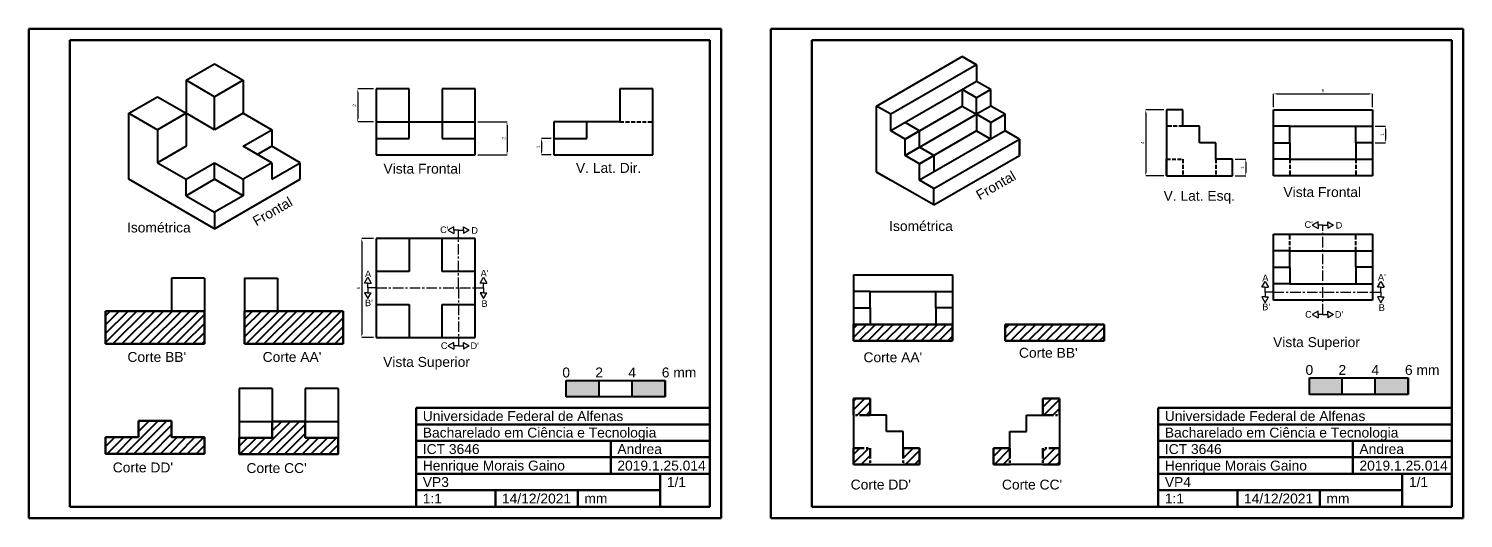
# Model space of a CAD drawing. Header units: centimetres. Extents: x 234 to 548, y 19 to 282.
# Drawn here: x 279.8 to 366.8, y 18.6 to 48.3 of the extents above; entities that cross this region are included whole.
import ezdxf
from ezdxf.enums import TextEntityAlignment as Align

# ---------------------------------------------------------------- set-up
doc = ezdxf.new("R2010")
doc.units = ezdxf.units.CM
doc.linetypes.add('ACAD_ISO02W100', pattern=[15, 12, -3])
doc.linetypes.add('CENTER', pattern=[50.8, 31.75, -6.35, 6.35, -6.35])
doc.layers.get('0').update_dxf_attribs({"lineweight": 50})
for name, color, linetype, lineweight in [('ARESTA', 6, 'Continuous', 40), ('ARESTA CORTE', 7, 'CENTER', 50), ('ARESTA NV', 6, 'ACAD_ISO02W100', 40), ('COTAS', 1, 'Continuous', 15), ('EIXOS', 5, 'CENTER', 30), ('TEXTO', 4, 'Continuous', 30)]:
    doc.layers.add(name, color=color, linetype=linetype, lineweight=lineweight)
doc.styles.get("Standard").update_dxf_attribs({"font": 'arial.ttf'})
doc.styles.add('style1', font='arial.ttf', dxfattribs={"height": 0.6})
doc.styles.add('style1-5 cota', font='arial.ttf', dxfattribs={"height": 1})
doc.dimstyles.new('Copy of cota 1-5', dxfattribs={"dimtxt": 0.2, "dimasz": 0.2, "dimexe": 0, "dimexo": 0.1625, "dimgap": 0.1, "dimtad": 1, "dimtxsty": 'Standard', "dimcen": 0.09, "dimclrd": 256, "dimclre": 256, "dimclrt": 256, "dimadec": 0, "dimazin": 0, "dimtfac": 1, "dimtmove": 0, "dimatfit": 3, "dimfxl": 1, "dimarcsym": 0})
pattern_1 = [(45, (160.63432, 9.60584), (-0.2694077, 0.2694077), [])]
pattern_2 = [(45, (162.33603, 13.42686), (-0.2694077, 0.2694077), [])]

# ---------------------------------------------------------------- blocks, each defined once
blk = doc.blocks.new('*D2')
at = {"layer": 'COTAS', "lineweight": -2, "transparency": 16777216}
for p, q in [((300.707, 35.587), (299.994, 35.587)), ((299.994, 35.387), (299.994, 29.787)), ((300.707, 29.587), (299.994, 29.587))]:
    blk.add_line(p, q, dxfattribs=at)
at = {"layer": 'COTAS', "transparency": 16777216}
for points in [[(299.961, 35.387), (300.028, 35.387), (299.994, 35.587)], [(299.961, 29.787), (300.028, 29.787), (299.994, 29.587)]]:
    blk.add_solid(points, dxfattribs=at)
at = {"layer": 'Defpoints', "color": 0, "transparency": 16777216}
for p in [(300.869, 35.587), (299.994, 29.587), (300.869, 29.587)]:
    blk.add_point(p, dxfattribs=at)
at = {"layer": 'COTAS', "transparency": 16777216, "insert": (299.792, 32.587), "char_height": 0.2, "attachment_point": 5, "rotation": 90}
blk.add_mtext('6', dxfattribs=at)
blk = doc.blocks.new('*D3')
at = {"layer": 'COTAS', "lineweight": -2, "transparency": 16777216}
for p, q in [((300.707, 44.658), (299.749, 44.658)), ((299.749, 44.458), (299.749, 42.858)), ((300.707, 42.658), (299.749, 42.658))]:
    blk.add_line(p, q, dxfattribs=at)
at = {"layer": 'COTAS', "transparency": 16777216}
for points in [[(299.715, 44.458), (299.782, 44.458), (299.749, 44.658)], [(299.715, 42.858), (299.782, 42.858), (299.749, 42.658)]]:
    blk.add_solid(points, dxfattribs=at)
at = {"layer": 'Defpoints', "color": 0, "transparency": 16777216}
for p in [(300.869, 44.658), (299.749, 42.658), (300.869, 42.658)]:
    blk.add_point(p, dxfattribs=at)
at = {"layer": 'COTAS', "transparency": 16777216, "insert": (299.548, 43.658), "char_height": 0.2, "attachment_point": 5, "rotation": 90}
blk.add_mtext('2', dxfattribs=at)
blk = doc.blocks.new('*D4')
at = {"layer": 'COTAS', "lineweight": -2, "transparency": 16777216}
for p, q in [((307.032, 42.658), (308.802, 42.658)), ((308.802, 42.458), (308.802, 40.858)), ((307.032, 40.658), (308.802, 40.658))]:
    blk.add_line(p, q, dxfattribs=at)
at = {"layer": 'COTAS', "transparency": 16777216}
for points in [[(308.769, 42.458), (308.835, 42.458), (308.802, 42.658)], [(308.769, 40.858), (308.835, 40.858), (308.802, 40.658)]]:
    blk.add_solid(points, dxfattribs=at)
at = {"layer": 'Defpoints', "color": 0, "transparency": 16777216}
for p in [(306.869, 42.658), (306.869, 40.658), (308.802, 40.658)]:
    blk.add_point(p, dxfattribs=at)
at = {"layer": 'COTAS', "transparency": 16777216, "insert": (308.601, 41.658), "char_height": 0.2, "attachment_point": 5, "rotation": 90}
blk.add_mtext('2', dxfattribs=at)
blk = doc.blocks.new('*D5')
at = {"layer": 'COTAS', "lineweight": -2, "transparency": 16777216}
for p, q in [((311.488, 41.658), (310.891, 41.658)), ((310.891, 41.458), (310.891, 40.858)), ((311.488, 40.658), (310.891, 40.658))]:
    blk.add_line(p, q, dxfattribs=at)
at = {"layer": 'COTAS', "transparency": 16777216}
for points in [[(310.858, 41.458), (310.924, 41.458), (310.891, 41.658)], [(310.858, 40.858), (310.924, 40.858), (310.891, 40.658)]]:
    blk.add_solid(points, dxfattribs=at)
at = {"layer": 'Defpoints', "color": 0, "transparency": 16777216}
for p in [(311.65, 41.658), (310.891, 40.658), (311.65, 40.658)]:
    blk.add_point(p, dxfattribs=at)
at = {"layer": 'COTAS', "transparency": 16777216, "insert": (310.691, 41.158), "char_height": 0.2, "attachment_point": 5, "rotation": 90}
blk.add_mtext('1', dxfattribs=at)
blk = doc.blocks.new('*D6')
at = {"layer": 'COTAS', "lineweight": -2, "transparency": 16777216}
for p, q in [((348.629, 43.394), (347.543, 43.394)), ((347.543, 43.194), (347.543, 39.594)), ((348.629, 39.394), (347.543, 39.394))]:
    blk.add_line(p, q, dxfattribs=at)
at = {"layer": 'COTAS', "transparency": 16777216}
for points in [[(347.509, 43.194), (347.576, 43.194), (347.543, 43.394)], [(347.509, 39.594), (347.576, 39.594), (347.543, 39.394)]]:
    blk.add_solid(points, dxfattribs=at)
at = {"layer": 'Defpoints', "color": 0, "transparency": 16777216}
for p in [(348.791, 43.394), (347.543, 39.394), (348.791, 39.394)]:
    blk.add_point(p, dxfattribs=at)
at = {"layer": 'COTAS', "transparency": 16777216, "insert": (347.343, 41.394), "char_height": 0.2, "attachment_point": 5, "rotation": 90}
blk.add_mtext('4', dxfattribs=at)
blk = doc.blocks.new('*D7')
at = {"layer": 'COTAS', "lineweight": -2, "transparency": 16777216}
for p, q in [((352.954, 40.394), (353.602, 40.394)), ((353.602, 40.194), (353.602, 39.594)), ((352.954, 39.394), (353.602, 39.394))]:
    blk.add_line(p, q, dxfattribs=at)
at = {"layer": 'COTAS', "transparency": 16777216}
for points in [[(353.569, 40.194), (353.635, 40.194), (353.602, 40.394)], [(353.569, 39.594), (353.635, 39.594), (353.602, 39.394)]]:
    blk.add_solid(points, dxfattribs=at)
at = {"layer": 'Defpoints', "color": 0, "transparency": 16777216}
for p in [(352.791, 40.394), (352.791, 39.394), (353.602, 39.394)]:
    blk.add_point(p, dxfattribs=at)
at = {"layer": 'COTAS', "transparency": 16777216, "insert": (353.401, 39.894), "char_height": 0.2, "attachment_point": 5, "rotation": 90}
blk.add_mtext('1', dxfattribs=at)
blk = doc.blocks.new('*D8')
at = {"layer": 'COTAS', "lineweight": -2, "transparency": 16777216}
for p, q in [((355.286, 43.557), (355.286, 44.361)), ((355.486, 44.361), (361.086, 44.361)), ((361.286, 43.557), (361.286, 44.361))]:
    blk.add_line(p, q, dxfattribs=at)
at = {"layer": 'COTAS', "transparency": 16777216}
for points in [[(355.486, 44.394), (355.486, 44.327), (355.286, 44.361)], [(361.086, 44.394), (361.086, 44.327), (361.286, 44.361)]]:
    blk.add_solid(points, dxfattribs=at)
at = {"layer": 'Defpoints', "color": 0, "transparency": 16777216}
for p in [(361.286, 44.361), (355.286, 43.394), (361.286, 43.394)]:
    blk.add_point(p, dxfattribs=at)
at = {"layer": 'COTAS', "transparency": 16777216, "insert": (358.286, 44.563), "char_height": 0.2, "attachment_point": 5}
blk.add_mtext('6', dxfattribs=at)
blk = doc.blocks.new('*D17')
at = {"layer": 'COTAS', "lineweight": -2, "transparency": 16777216}
for p, q in [((361.449, 42.394), (362.081, 42.394)), ((362.081, 42.194), (362.081, 41.594)), ((361.449, 41.394), (362.081, 41.394))]:
    blk.add_line(p, q, dxfattribs=at)
at = {"layer": 'COTAS', "transparency": 16777216}
for points in [[(362.048, 42.194), (362.114, 42.194), (362.081, 42.394)], [(362.048, 41.594), (362.114, 41.594), (362.081, 41.394)]]:
    blk.add_solid(points, dxfattribs=at)
at = {"layer": 'Defpoints', "color": 0, "transparency": 16777216}
for p in [(361.286, 42.394), (361.286, 41.394), (362.081, 41.394)]:
    blk.add_point(p, dxfattribs=at)
at = {"layer": 'COTAS', "transparency": 16777216, "insert": (361.881, 41.894), "char_height": 0.2, "attachment_point": 5, "rotation": 90}
blk.add_mtext('1', dxfattribs=at)

msp = doc.modelspace()

# ---------------------------------------------------------------- hatches: boundary and pattern name
at = {"layer": 'ARESTA', "transparency": 33554687}
h = msp.add_hatch(dxfattribs=at)
h.set_pattern_fill('ANSI31', color=3, scale=0.12)
h.set_pattern_definition([(45, (180.98694, 16.3387), (-0.2694077, 0.2694077), [])])
h.paths.add_polyline_path([(284.451, 31.19), (284.451, 29.19), (290.451, 29.19), (290.451, 31.19), (288.451, 31.19)])
h.paths.add_polyline_path([(298.874, 29.19), (298.874, 31.19), (294.874, 31.19), (292.874, 31.19), (292.874, 29.19)])
h = msp.add_hatch(dxfattribs=at)
h.set_pattern_fill('ANSI31', color=3, scale=0.12)
h.set_pattern_definition([(45, (180.98694, 21.39012), (-0.2694077, 0.2694077), [])])
h.paths.add_polyline_path([(330.817, 30.375), (329.817, 30.375), (329.817, 29.375), (335.817, 29.375), (335.817, 30.375), (334.817, 30.375)])
h = msp.add_hatch(dxfattribs=at)
h.set_pattern_fill('ANSI31', color=3, scale=0.12)
h.set_pattern_definition([(45, (190.17866, 21.39012), (-0.2694077, 0.2694077), [])])
h.paths.add_polyline_path([(340.008, 30.375), (339.008, 30.375), (339.008, 29.375), (345.008, 29.375), (345.008, 30.375), (344.008, 30.375)])
at = {"layer": 'ARESTA'}
h = msp.add_hatch(color=256, dxfattribs=at)
h.dxf.hatch_style = 1
h.paths.add_polyline_path([(312.39, 26.981), (312.39, 25.981), (314.39, 25.981), (314.39, 26.981)])
h.paths.add_polyline_path([(316.39, 26.981), (316.39, 25.981), (318.39, 25.981), (318.39, 26.981)])
h = msp.add_hatch(color=256, dxfattribs=at)
h.dxf.hatch_style = 1
h.paths.add_polyline_path([(357.46, 27.135), (357.46, 26.135), (359.46, 26.135), (359.46, 27.135)])
h.paths.add_polyline_path([(361.46, 27.135), (361.46, 26.135), (363.46, 26.135), (363.46, 27.135)])
at = {"layer": 'ARESTA', "transparency": 33554687}
h = msp.add_hatch(dxfattribs=at)
h.set_pattern_fill('ANSI31', color=3, scale=0.12)
h.set_pattern_definition(pattern_2)
h.paths.add_polyline_path([(333.817, 22.878), (332.817, 22.878), (332.817, 21.878), (333.817, 21.878)])
h.paths.add_polyline_path([(330.817, 22.878), (329.817, 22.878), (329.817, 21.878), (330.817, 21.878)])
h.paths.add_polyline_path([(330.817, 25.878), (329.817, 25.878), (329.817, 24.878), (330.817, 24.878)])
h = msp.add_hatch(dxfattribs=at)
h.set_pattern_fill('ANSI31', color=3, scale=0.12)
h.set_pattern_definition(pattern_2)
h.paths.add_polyline_path([(338.301, 22.878), (339.301, 22.878), (339.301, 21.878), (338.301, 21.878)])
h.paths.add_polyline_path([(341.301, 22.878), (342.301, 22.878), (342.301, 21.878), (341.301, 21.878)])
h.paths.add_polyline_path([(341.301, 25.878), (342.301, 25.878), (342.301, 24.878), (341.301, 24.878)])
h = msp.add_hatch(dxfattribs=at)
h.set_pattern_fill('ANSI31', color=3, scale=0.12)
h.set_pattern_definition(pattern_1)
h.paths.add_polyline_path([(290.451, 22.536), (290.451, 23.536), (288.451, 23.536), (288.451, 24.536), (286.451, 24.536), (286.451, 23.536), (284.451, 23.536), (284.451, 22.536)])
h = msp.add_hatch(dxfattribs=at)
h.set_pattern_fill('ANSI31', color=3, scale=0.12)
h.set_pattern_definition(pattern_1)
h.paths.add_polyline_path([(294.56, 23.497), (292.56, 23.497), (292.56, 22.497), (298.56, 22.497), (298.56, 23.497), (296.56, 23.497), (296.56, 24.497), (294.56, 24.497)])

# ---------------------------------------------------------------- linework, layer by layer
for p, q in [((279.794, 18.615), (279.794, 48.315)), ((279.794, 48.315), (321.794, 48.315)), ((321.794, 48.315), (321.794, 18.615)), ((324.797, 18.615), (324.797, 48.315)), ((324.797, 48.315), (366.797, 48.315)), ((366.797, 48.315), (366.797, 18.615)), ((282.294, 19.315), (282.294, 47.615)), ((282.294, 47.615), (321.094, 47.615)), ((321.094, 47.615), (321.094, 19.315)), ((327.297, 19.315), (327.297, 47.615)), ((327.297, 47.615), (366.097, 47.615)), ((366.097, 47.615), (366.097, 19.315)), ((303.294, 19.315), (303.294, 25.315)), ((303.294, 25.315), (321.094, 25.315)), ((321.094, 25.315), (321.094, 19.315)), ((348.297, 19.315), (348.297, 25.315)), ((348.297, 25.315), (366.097, 25.315)), ((366.097, 25.315), (366.097, 19.315)), ((303.294, 24.315), (321.094, 24.315)), ((348.297, 24.315), (366.097, 24.315)), ((303.294, 23.315), (321.094, 23.315)), ((315.094, 23.315), (315.094, 21.315)), ((348.297, 23.315), (366.097, 23.315)), ((360.097, 23.315), (360.097, 21.315)), ((303.294, 22.315), (321.094, 22.315)), ((348.297, 22.315), (366.097, 22.315)), ((303.294, 21.315), (321.094, 21.315)), ((318.094, 21.315), (318.094, 19.315)), ((348.297, 21.315), (366.097, 21.315)), ((363.097, 21.315), (363.097, 19.315)), ((303.294, 20.315), (318.094, 20.315)), ((308.094, 20.315), (308.094, 19.315)), ((313.094, 20.315), (313.094, 19.315)), ((348.297, 20.315), (363.097, 20.315)), ((353.097, 20.315), (353.097, 19.315)), ((358.097, 20.315), (358.097, 19.315)), ((321.094, 19.315), (282.294, 19.315)), ((321.094, 19.315), (303.294, 19.315)), ((303.294, 19.315), (321.094, 19.315)), ((366.097, 19.315), (327.297, 19.315)), ((366.097, 19.315), (348.297, 19.315)), ((348.297, 19.315), (366.097, 19.315)), ((321.794, 18.615), (279.794, 18.615)), ((366.797, 18.615), (324.797, 18.615))]:
    msp.add_line(p, q)
at = {"layer": 'ARESTA'}
for p, q in [((289.335, 45.183), (291.067, 46.183)), ((291.067, 46.183), (292.799, 45.183)), ((332.082, 44.121), (336.413, 46.621)), ((337.279, 46.121), (332.082, 43.121)), ((336.413, 46.621), (337.279, 46.121)), ((337.279, 46.121), (336.413, 46.621)), ((337.279, 46.121), (337.279, 45.121)), ((291.067, 44.183), (289.335, 45.183)), ((289.335, 45.183), (289.335, 43.183)), ((292.799, 45.183), (291.067, 44.183)), ((292.799, 45.183), (292.799, 43.183)), ((300.869, 44.658), (300.869, 40.658)), ((302.869, 44.658), (300.869, 44.658)), ((302.869, 41.658), (302.869, 44.658)), ((306.869, 44.658), (304.869, 44.658)), ((304.869, 44.658), (304.869, 42.658)), ((306.869, 40.658), (306.869, 44.658)), ((317.65, 44.658), (315.65, 44.658)), ((315.65, 44.658), (315.65, 42.658)), ((317.65, 40.658), (317.65, 44.658)), ((337.279, 45.121), (332.082, 42.121)), ((337.279, 44.121), (336.413, 44.621)), ((336.413, 44.621), (336.413, 43.621)), ((338.145, 44.621), (337.279, 45.121)), ((338.145, 44.621), (337.279, 45.121)), ((338.145, 44.621), (337.279, 44.121)), ((338.145, 43.621), (338.145, 44.621)), ((285.871, 43.183), (287.603, 44.183)), ((287.603, 44.183), (289.335, 43.183)), ((291.067, 42.183), (291.067, 44.183)), ((331.216, 43.621), (332.082, 44.121)), ((331.216, 39.621), (331.216, 43.621)), ((332.082, 43.121), (331.216, 43.621)), ((332.948, 41.621), (336.413, 43.621)), ((336.413, 43.621), (337.279, 43.121)), ((337.279, 43.121), (337.279, 44.121)), ((338.145, 43.621), (337.279, 43.121)), ((339.011, 43.121), (338.145, 43.621)), ((285.871, 39.183), (285.871, 43.183)), ((285.871, 39.183), (285.871, 43.183)), ((285.871, 43.183), (287.603, 42.183)), ((289.335, 43.183), (287.603, 42.183)), ((289.335, 43.183), (289.335, 41.183)), ((291.067, 42.183), (289.335, 43.183)), ((292.799, 43.183), (291.067, 42.183)), ((292.799, 43.183), (294.531, 42.183)), ((300.869, 42.658), (302.869, 42.658)), ((302.869, 42.658), (304.869, 42.658)), ((304.869, 42.658), (304.869, 41.658)), ((304.869, 42.658), (306.869, 42.658)), ((315.65, 42.658), (311.65, 42.658)), ((311.65, 42.658), (311.65, 40.658)), ((311.65, 42.658), (311.65, 41.658)), ((313.65, 41.658), (313.65, 42.658)), ((332.082, 42.121), (332.082, 43.121)), ((332.948, 40.621), (337.279, 43.121)), ((338.145, 42.621), (337.279, 43.121)), ((337.279, 43.121), (337.279, 42.121)), ((338.145, 42.621), (339.011, 43.121)), ((339.011, 42.121), (339.011, 43.121)), ((348.791, 43.394), (348.791, 39.394)), ((349.791, 43.394), (348.791, 43.394)), ((349.791, 42.394), (349.791, 43.394)), ((355.286, 43.394), (361.286, 43.394)), ((355.286, 39.394), (355.286, 43.394)), ((361.286, 43.394), (361.286, 39.394)), ((287.603, 42.183), (287.603, 40.183)), ((294.531, 42.183), (294.531, 41.183)), ((332.948, 41.621), (332.082, 42.121)), ((333.814, 42.121), (332.948, 42.621)), ((333.814, 42.121), (332.948, 41.621)), ((339.011, 42.121), (333.814, 39.121)), ((333.814, 41.121), (333.814, 42.121)), ((337.279, 42.121), (333.814, 40.121)), ((338.145, 41.621), (338.145, 42.621)), ((339.877, 41.621), (339.011, 42.121)), ((339.877, 41.621), (339.011, 42.121)), ((350.791, 42.394), (349.791, 42.394)), ((350.791, 41.394), (350.791, 42.394)), ((356.286, 42.394), (355.286, 42.394)), ((356.286, 41.394), (356.286, 42.394)), ((356.286, 42.394), (360.286, 42.394)), ((360.286, 41.394), (360.286, 42.394)), ((360.286, 42.394), (361.286, 42.394)), ((289.335, 41.183), (287.603, 40.183)), ((294.531, 40.183), (292.799, 41.183)), ((294.531, 41.183), (293.665, 40.683)), ((296.263, 40.183), (294.531, 41.183)), ((300.869, 41.658), (302.869, 41.658)), ((304.869, 41.658), (306.869, 41.658)), ((311.65, 41.658), (313.65, 41.658)), ((332.948, 40.621), (332.948, 41.621)), ((333.814, 41.121), (332.948, 40.621)), ((334.681, 40.621), (333.814, 41.121)), ((334.681, 38.621), (339.877, 41.621)), ((339.877, 41.621), (339.877, 40.621)), ((339.877, 40.621), (339.877, 41.621)), ((351.791, 41.394), (350.791, 41.394)), ((351.791, 40.394), (351.791, 41.394)), ((355.286, 41.394), (356.286, 41.394)), ((356.286, 41.394), (356.286, 40.394)), ((361.286, 41.394), (360.286, 41.394)), ((360.286, 41.394), (360.286, 40.394)), ((287.603, 40.183), (289.335, 39.183)), ((291.067, 39.183), (291.067, 40.183)), ((291.067, 40.183), (292.799, 39.183)), ((294.531, 40.183), (292.799, 39.183)), ((294.531, 40.183), (294.531, 39.183)), ((294.531, 39.183), (296.263, 40.183)), ((296.263, 39.183), (296.263, 40.183)), ((300.869, 40.658), (306.869, 40.658)), ((311.65, 40.658), (317.65, 40.658)), ((333.814, 40.121), (332.948, 40.621)), ((333.814, 40.121), (334.681, 40.621)), ((333.814, 39.121), (333.814, 40.121)), ((334.681, 37.621), (339.877, 40.621)), ((334.681, 40.621), (334.681, 39.621)), ((352.791, 40.394), (351.791, 40.394)), ((352.791, 39.394), (352.791, 40.394)), ((356.286, 40.394), (355.286, 40.394)), ((356.286, 40.394), (360.286, 40.394)), ((360.286, 40.394), (361.286, 40.394)), ((291.067, 36.183), (285.871, 39.183)), ((291.067, 39.183), (289.335, 38.183)), ((289.335, 38.183), (289.335, 39.183)), ((291.067, 36.183), (296.263, 39.183)), ((292.799, 38.183), (291.067, 39.183)), ((292.799, 39.183), (292.799, 38.183)), ((334.681, 37.621), (331.216, 39.621)), ((331.216, 39.621), (332.082, 39.121)), ((348.791, 39.394), (352.791, 39.394)), ((361.286, 39.394), (355.286, 39.394)), ((334.681, 38.621), (333.814, 39.121)), ((334.681, 37.621), (334.681, 38.621)), ((289.335, 38.183), (291.067, 37.183)), ((292.799, 38.183), (291.067, 37.183)), ((291.067, 37.183), (291.067, 36.183)), ((355.286, 35.841), (361.286, 35.841)), ((355.286, 31.841), (355.286, 35.841)), ((361.286, 35.841), (361.286, 31.841)), ((302.869, 35.587), (300.869, 35.587)), ((300.869, 35.587), (300.869, 33.587)), ((304.869, 35.587), (302.869, 35.587)), ((302.869, 35.587), (302.869, 33.587)), ((304.869, 33.587), (304.869, 35.587)), ((306.869, 35.587), (304.869, 35.587)), ((306.869, 33.587), (306.869, 35.587)), ((356.286, 34.841), (355.286, 34.841)), ((356.286, 33.841), (356.286, 34.841)), ((356.286, 34.841), (360.286, 34.841)), ((360.286, 33.841), (360.286, 34.841)), ((360.286, 34.841), (361.286, 34.841)), ((300.869, 33.587), (300.869, 31.587)), ((302.869, 33.587), (300.869, 33.587)), ((306.869, 33.587), (304.869, 33.587)), ((306.869, 31.587), (306.869, 33.587)), ((355.286, 33.841), (356.286, 33.841)), ((356.286, 33.841), (356.286, 32.841)), ((361.286, 33.841), (360.286, 33.841)), ((360.286, 33.841), (360.286, 32.841)), ((356.286, 32.841), (355.286, 32.841)), ((356.286, 32.841), (360.286, 32.841)), ((360.286, 32.841), (361.286, 32.841)), ((300.869, 31.587), (302.869, 31.587)), ((300.869, 31.587), (300.869, 29.587)), ((302.869, 31.587), (302.869, 29.587)), ((304.869, 29.587), (304.869, 31.587)), ((304.869, 31.587), (306.869, 31.587)), ((306.869, 29.587), (306.869, 31.587)), ((361.286, 31.841), (355.286, 31.841)), ((300.869, 29.587), (302.869, 29.587)), ((302.869, 29.587), (304.869, 29.587)), ((304.869, 29.587), (306.869, 29.587)), ((312.39, 25.981), (312.39, 26.981)), ((312.39, 26.981), (314.39, 26.981)), ((314.39, 26.981), (316.39, 26.981)), ((314.39, 25.981), (314.39, 26.981)), ((316.39, 26.981), (318.39, 26.981)), ((316.39, 25.981), (316.39, 26.981)), ((318.39, 26.981), (318.39, 25.981)), ((318.39, 25.981), (318.39, 26.981)), ((357.46, 26.135), (357.46, 27.135)), ((357.46, 27.135), (359.46, 27.135)), ((359.46, 27.135), (361.46, 27.135)), ((359.46, 26.135), (359.46, 27.135)), ((361.46, 27.135), (363.46, 27.135)), ((361.46, 26.135), (361.46, 27.135)), ((363.46, 27.135), (363.46, 26.135)), ((363.46, 26.135), (363.46, 27.135)), ((363.46, 26.135), (357.46, 26.135)), ((318.39, 25.981), (312.39, 25.981))]:
    msp.add_line(p, q, dxfattribs=at)
at = {"layer": 'ARESTA', "transparency": 33554687}
for p, q in [((292.799, 41.183), (294.531, 42.183)), ((337.279, 42.121), (338.145, 41.621)), ((289.335, 39.183), (291.067, 40.183)), ((290.451, 33.19), (288.451, 33.19)), ((288.451, 33.19), (288.451, 31.19)), ((290.451, 33.19), (290.451, 31.19)), ((292.874, 33.19), (294.874, 33.19)), ((292.874, 33.19), (292.874, 31.19)), ((294.874, 33.19), (294.874, 31.19)), ((329.817, 33.375), (335.817, 33.375)), ((329.817, 33.375), (329.817, 30.375)), ((335.817, 33.375), (335.817, 30.375)), ((330.817, 32.375), (329.817, 32.375)), ((330.817, 31.375), (330.817, 32.375)), ((330.817, 32.375), (334.817, 32.375)), ((334.817, 31.375), (334.817, 32.375)), ((334.817, 32.375), (335.817, 32.375)), ((329.817, 31.375), (330.817, 31.375)), ((330.817, 31.375), (330.817, 30.375)), ((335.817, 31.375), (334.817, 31.375)), ((334.817, 31.375), (334.817, 30.375)), ((294.56, 26.497), (292.56, 26.497)), ((292.56, 26.497), (292.56, 23.497)), ((294.56, 26.497), (294.56, 24.497)), ((298.56, 26.497), (296.56, 26.497)), ((296.56, 26.497), (296.56, 24.497)), ((298.56, 26.497), (298.56, 24.497)), ((292.56, 24.497), (294.56, 24.497)), ((296.56, 24.497), (298.56, 24.497)), ((298.56, 24.497), (298.56, 23.497)), ((329.817, 24.878), (329.817, 22.878)), ((331.817, 24.878), (330.817, 24.878)), ((331.817, 23.878), (331.817, 24.878)), ((340.301, 23.878), (340.301, 24.878)), ((340.301, 24.878), (341.301, 24.878)), ((342.301, 24.878), (342.301, 22.878)), ((332.817, 23.878), (331.817, 23.878)), ((332.817, 22.878), (332.817, 23.878)), ((339.301, 22.878), (339.301, 23.878)), ((339.301, 23.878), (340.301, 23.878)), ((330.817, 21.878), (332.817, 21.878)), ((341.301, 21.878), (339.301, 21.878))]:
    msp.add_line(p, q, dxfattribs=at)
at = {"layer": 'ARESTA CORTE', "transparency": 33554687}
for p, q in [((288.451, 31.19), (284.451, 31.19)), ((284.451, 31.19), (284.451, 29.19)), ((288.451, 31.19), (290.451, 31.19)), ((290.451, 31.19), (290.451, 29.19)), ((292.874, 31.19), (292.874, 29.19)), ((292.874, 31.19), (294.874, 31.19)), ((294.874, 31.19), (298.874, 31.19)), ((298.874, 31.19), (298.874, 29.19)), ((329.817, 29.375), (329.817, 30.375)), ((330.817, 30.375), (329.817, 30.375)), ((330.817, 30.375), (334.817, 30.375)), ((334.817, 30.375), (335.817, 30.375)), ((335.817, 30.375), (335.817, 29.375)), ((339.008, 29.375), (339.008, 30.375)), ((340.008, 30.375), (339.008, 30.375)), ((340.008, 30.375), (344.008, 30.375)), ((344.008, 30.375), (345.008, 30.375)), ((345.008, 30.375), (345.008, 29.375)), ((284.451, 29.19), (290.451, 29.19)), ((298.874, 29.19), (292.874, 29.19)), ((335.817, 29.375), (329.817, 29.375)), ((345.008, 29.375), (339.008, 29.375)), ((330.817, 25.878), (329.817, 25.878)), ((329.817, 25.878), (329.817, 24.878)), ((330.817, 25.878), (330.817, 24.878)), ((341.301, 25.878), (342.301, 25.878)), ((341.301, 25.878), (341.301, 24.878)), ((342.301, 25.878), (342.301, 24.878)), ((286.451, 24.536), (288.451, 24.536)), ((286.451, 24.536), (286.451, 23.536)), ((288.451, 24.536), (288.451, 23.536)), ((294.56, 24.497), (296.56, 24.497)), ((294.56, 23.497), (294.56, 24.497)), ((296.56, 24.497), (296.56, 23.497)), ((284.451, 23.536), (286.451, 23.536)), ((284.451, 23.536), (284.451, 22.536)), ((288.451, 23.536), (290.451, 23.536)), ((290.451, 23.536), (290.451, 22.536)), ((292.56, 23.497), (294.56, 23.497)), ((292.56, 23.497), (292.56, 22.497)), ((296.56, 23.497), (298.56, 23.497)), ((298.56, 22.497), (298.56, 23.497)), ((329.817, 22.878), (329.817, 21.878)), ((333.817, 22.878), (332.817, 22.878)), ((333.817, 21.878), (333.817, 22.878)), ((338.301, 21.878), (338.301, 22.878)), ((338.301, 22.878), (339.301, 22.878)), ((342.301, 22.878), (342.301, 21.878)), ((284.451, 22.536), (290.451, 22.536)), ((292.56, 22.497), (298.56, 22.497)), ((329.817, 21.878), (330.817, 21.878)), ((332.817, 21.878), (333.817, 21.878)), ((339.301, 21.878), (338.301, 21.878)), ((342.301, 21.878), (341.301, 21.878))]:
    msp.add_line(p, q, dxfattribs=at)
at = {"layer": 'ARESTA CORTE', "ltscale": 0.02, "transparency": 33554687}
for p, q in [((330.817, 24.878), (329.817, 24.878)), ((341.301, 24.878), (342.301, 24.878)), ((329.817, 22.878), (330.817, 22.878)), ((330.817, 22.878), (330.817, 21.878)), ((332.817, 22.878), (332.817, 21.878)), ((339.301, 22.878), (339.301, 21.878)), ((342.301, 22.878), (341.301, 22.878)), ((341.301, 22.878), (341.301, 21.878))]:
    msp.add_line(p, q, dxfattribs=at)
at = {"layer": 'ARESTA NV', "ltscale": 0.02, "transparency": 33554687}
for p, q in [((315.65, 42.658), (317.65, 42.658)), ((349.791, 42.394), (348.791, 42.394)), ((348.791, 40.394), (349.791, 40.394)), ((349.791, 40.394), (349.791, 39.394)), ((351.791, 40.394), (351.791, 39.394)), ((356.286, 40.394), (356.286, 39.394)), ((360.286, 40.394), (360.286, 39.394)), ((356.286, 34.841), (356.286, 35.841)), ((360.286, 34.841), (360.286, 35.841))]:
    msp.add_line(p, q, dxfattribs=at)
at = {"layer": 'ARESTA NV'}
msp.add_line((348.791, 39.394), (348.791, 40.394), dxfattribs=at)
at = {"layer": 'EIXOS', "transparency": 33554687}
for p, q in [((357.986, 36.603), (357.64, 36.403)), ((357.986, 36.403), (357.986, 36.603)), ((358.586, 36.403), (358.586, 36.603)), ((358.586, 36.603), (358.933, 36.403)), ((305.569, 36.288), (305.223, 36.088)), ((305.223, 36.088), (305.569, 35.888)), ((305.569, 36.088), (305.569, 36.288)), ((305.869, 36.088), (305.569, 36.088)), ((305.569, 36.088), (305.569, 35.888)), ((305.869, 36.088), (306.169, 36.088)), ((306.169, 36.088), (306.169, 36.288)), ((306.169, 36.288), (306.516, 36.088)), ((306.169, 36.088), (306.169, 35.888)), ((306.516, 36.088), (306.169, 35.888)), ((357.64, 36.403), (357.986, 36.203)), ((358.286, 36.403), (357.986, 36.403)), ((357.986, 36.403), (357.986, 36.203)), ((358.286, 36.403), (358.586, 36.403)), ((358.586, 36.403), (358.586, 36.203)), ((358.933, 36.403), (358.586, 36.203)), ((300.169, 32.887), (300.369, 33.234)), ((300.369, 33.234), (300.569, 32.887)), ((307.174, 32.887), (307.374, 33.234)), ((307.374, 33.234), (307.574, 32.887)), ((300.369, 32.887), (300.169, 32.887)), ((300.369, 32.287), (300.169, 32.287)), ((300.169, 32.287), (300.369, 31.941)), ((300.369, 32.587), (300.369, 32.887)), ((300.369, 32.887), (300.569, 32.887)), ((300.369, 32.587), (300.369, 32.287)), ((300.369, 32.287), (300.569, 32.287)), ((300.369, 31.941), (300.569, 32.287)), ((307.374, 32.887), (307.174, 32.887)), ((307.374, 32.287), (307.174, 32.287)), ((307.174, 32.287), (307.374, 31.941)), ((307.374, 32.587), (307.374, 32.887)), ((307.374, 32.887), (307.574, 32.887)), ((307.374, 32.587), (307.374, 32.287)), ((307.374, 32.287), (307.574, 32.287)), ((307.374, 31.941), (307.574, 32.287)), ((354.586, 32.641), (354.786, 32.987)), ((354.786, 32.641), (354.586, 32.641)), ((354.786, 32.987), (354.986, 32.641)), ((354.786, 32.341), (354.786, 32.641)), ((354.786, 32.641), (354.986, 32.641)), ((354.786, 32.341), (354.786, 32.041)), ((361.591, 32.641), (361.791, 32.987)), ((361.791, 32.641), (361.591, 32.641)), ((361.791, 32.987), (361.991, 32.641)), ((361.791, 32.341), (361.791, 32.641)), ((361.791, 32.641), (361.991, 32.641)), ((361.791, 32.341), (361.791, 32.041)), ((354.786, 32.041), (354.586, 32.041)), ((354.586, 32.041), (354.786, 31.695)), ((354.786, 32.041), (354.986, 32.041)), ((354.786, 31.695), (354.986, 32.041)), ((361.791, 32.041), (361.591, 32.041)), ((361.591, 32.041), (361.791, 31.695)), ((361.791, 32.041), (361.991, 32.041)), ((361.791, 31.695), (361.991, 32.041)), ((357.986, 31.182), (357.64, 30.982)), ((357.64, 30.982), (357.986, 30.782)), ((357.986, 30.982), (357.986, 31.182)), ((358.286, 30.982), (357.986, 30.982)), ((357.986, 30.982), (357.986, 30.782)), ((358.286, 30.982), (358.586, 30.982)), ((358.586, 30.982), (358.586, 31.182)), ((358.586, 31.182), (358.933, 30.982)), ((358.586, 30.982), (358.586, 30.782)), ((358.933, 30.982), (358.586, 30.782)), ((305.569, 29.283), (305.223, 29.083)), ((305.223, 29.083), (305.569, 28.883)), ((305.569, 29.083), (305.569, 29.283)), ((305.869, 29.083), (305.569, 29.083)), ((305.569, 29.083), (305.569, 28.883)), ((305.869, 29.083), (306.169, 29.083)), ((306.169, 29.083), (306.169, 29.283)), ((306.169, 29.283), (306.516, 29.083)), ((306.169, 29.083), (306.169, 28.883)), ((306.516, 29.083), (306.169, 28.883))]:
    msp.add_line(p, q, dxfattribs=at)
at = {"layer": 'EIXOS', "ltscale": 0.02, "transparency": 33554687}
for p, q in [((305.869, 32.587), (305.869, 36.088)), ((358.286, 30.982), (358.286, 36.403)), ((300.869, 32.587), (300.369, 32.587)), ((300.869, 32.587), (306.869, 32.587)), ((305.869, 32.587), (305.869, 29.083)), ((306.869, 32.587), (307.369, 32.587)), ((355.286, 32.341), (354.786, 32.341)), ((355.286, 32.341), (361.286, 32.341)), ((361.286, 32.341), (361.786, 32.341))]:
    msp.add_line(p, q, dxfattribs=at)

# ---------------------------------------------------------------- texts
at = {"layer": 'ARESTA', "style": 'style1'}
for s, p in [('0', (357.46, 27.135)), ('2', (359.46, 27.135)), ('4', (361.46, 27.135)), ('6 mm', (364.305, 27.135)), ('0', (312.39, 26.981)), ('2', (314.39, 26.981)), ('4', (316.39, 26.981)), ('6 mm', (319.235, 26.981))]:
    msp.add_text(s, height=0.6, dxfattribs=at).set_placement(p, align=Align.BOTTOM_CENTER)
at = {"layer": 'EIXOS', "transparency": 33554687, "char_height": 0.4, "width": 1.2349, "attachment_point": 1, "style": 'style1'}
for s, insert in [("C'", (357.165, 36.633)), ('D', (359.055, 36.592)), ("C'", (304.748, 36.318)), ('D', (306.638, 36.277)), ('A', (300.19, 33.644)), ("A'", (307.201, 33.684)), ('A', (354.607, 33.398)), ("A'", (361.618, 33.438)), ("B'", (300.187, 31.883)), ('B', (307.25, 31.842)), ("B'", (354.604, 31.637)), ('B', (361.667, 31.596)), ('C', (357.206, 31.186)), ("D'", (359.004, 31.182)), ('C', (304.789, 29.288)), ("D'", (306.587, 29.283))]:
    msp.add_mtext(s, dxfattribs=dict(at, insert=insert))
at = {"layer": 'TEXTO', "style": 'style1'}
for s, p in [('Universidade Federal de Alfenas', (303.694, 25.115)), ('Universidade Federal de Alfenas', (348.697, 25.115)), ('Bacharelado em Ciência e Tecnologia', (303.694, 24.115)), ('Bacharelado em Ciência e Tecnologia', (348.697, 24.115)), ('ICT 3646', (303.694, 23.115)), ('Andrea', (315.494, 23.115)), ('ICT 3646', (348.697, 23.115)), ('Andrea', (360.497, 23.115)), ('Henrique Morais Gaino', (303.694, 22.115)), ('2019.1.25.014', (315.494, 22.115)), ('Henrique Morais Gaino', (348.697, 22.115)), ('2019.1.25.014', (360.497, 22.115)), ('VP3', (303.694, 21.115)), ('1/1', (318.494, 21.115)), ('VP4', (348.697, 21.115)), ('1/1', (363.497, 21.115)), ('1:1', (303.694, 20.115)), ('14/12/2021', (308.494, 20.115)), ('1:1', (348.697, 20.115)), ('14/12/2021', (353.497, 20.115)), ('mm', (313.494, 20.115)), ('mm', (358.497, 20.115))]:
    msp.add_text(s, height=0.6, dxfattribs=at).set_placement(p, align=Align.TOP_LEFT)
at = {"layer": 'TEXTO', "char_height": 0.6, "attachment_point": 1, "style": 'style1'}
for s, insert, width in [('Vista Frontal', (301.31, 40.122), 4.91589), ('Vista Frontal', (355.89, 38.703), 4.91589), ('Isométrica', (285.755, 36.555), 0.36801), ('Isométrica', (331.977, 36.643), 0.36801), ('Vista Superior', (355.262, 29.602), 5.49222), ('Vista Superior', (301.289, 28.403), 5.49222)]:
    msp.add_mtext(s, dxfattribs=dict(at, insert=insert, width=width))
for s, insert in [('V. Lat. Dir.', (312.982, 40.171)), ('V. Lat. Esq.', (348.621, 38.479))]:
    msp.add_mtext(s, dxfattribs=dict(at, insert=insert))
at = {"layer": 'TEXTO', "char_height": 0.6, "width": 1.78103, "attachment_point": 1, "rotation": 30, "style": 'style1-5 cota'}
for insert in [(337.166, 38.42), (293.3, 36.842)]:
    msp.add_mtext('Frontal', dxfattribs=dict(at, insert=insert))
at = {"layer": 'TEXTO', "transparency": 33554687, "char_height": 0.6, "style": 'style1'}
for s, insert, attachment_point in [("Corte BB'", (285.783, 28.703), 1), ("Corte AA'", (297.543, 28.703), 3), ("Corte DD'", (329.646, 20.962), 1), ("Corte CC'", (342.471, 20.962), 3)]:
    msp.add_mtext(s, dxfattribs=dict(at, insert=insert, attachment_point=attachment_point))
at = {"layer": 'TEXTO', "transparency": 33554687, "char_height": 0.6, "width": 4.91589, "attachment_point": 1, "style": 'style1'}
for s, insert in [("Corte BB'", (339.85, 28.956)), ("Corte AA'", (330.42, 28.684)), ("Corte DD'", (284.892, 22.001)), ("Corte CC'", (293.001, 21.962))]:
    msp.add_mtext(s, dxfattribs=dict(at, insert=insert))

# ---------------------------------------------------------------- dimensions: what is measured, and where the dimension line sits
at = {"layer": 'COTAS'}
for base, p1, p2, picture, middle in [((299.749, 42.658), (300.869, 44.658), (300.869, 42.658), '*D3', (299.548, 43.658)), ((308.802, 40.658), (306.869, 42.658), (306.869, 40.658), '*D4', (308.601, 41.658)), ((347.543, 39.394), (348.791, 43.394), (348.791, 39.394), '*D6', (347.343, 41.394)), ((362.081, 41.394), (361.286, 42.394), (361.286, 41.394), '*D17', (361.881, 41.894)), ((310.891, 40.658), (311.65, 41.658), (311.65, 40.658), '*D5', (310.691, 41.158)), ((353.602, 39.394), (352.791, 40.394), (352.791, 39.394), '*D7', (353.401, 39.894)), ((299.994, 29.587), (300.869, 35.587), (300.869, 29.587), '*D2', (299.792, 32.587))]:
    dim = msp.add_linear_dim(base=base, p1=p1, p2=p2, angle=90, dimstyle='Copy of cota 1-5', dxfattribs=at)
    dim.commit()
    dim.dimension.update_dxf_attribs({"geometry": picture, "text_midpoint": middle})
dim = msp.add_linear_dim(base=(361.286, 44.361), p1=(355.286, 43.394), p2=(361.286, 43.394), dimstyle='Copy of cota 1-5', dxfattribs=at)
dim.commit()
dim.dimension.update_dxf_attribs({"geometry": '*D8', "text_midpoint": (358.286, 44.563)})

doc.saveas('drawing.dxf')
